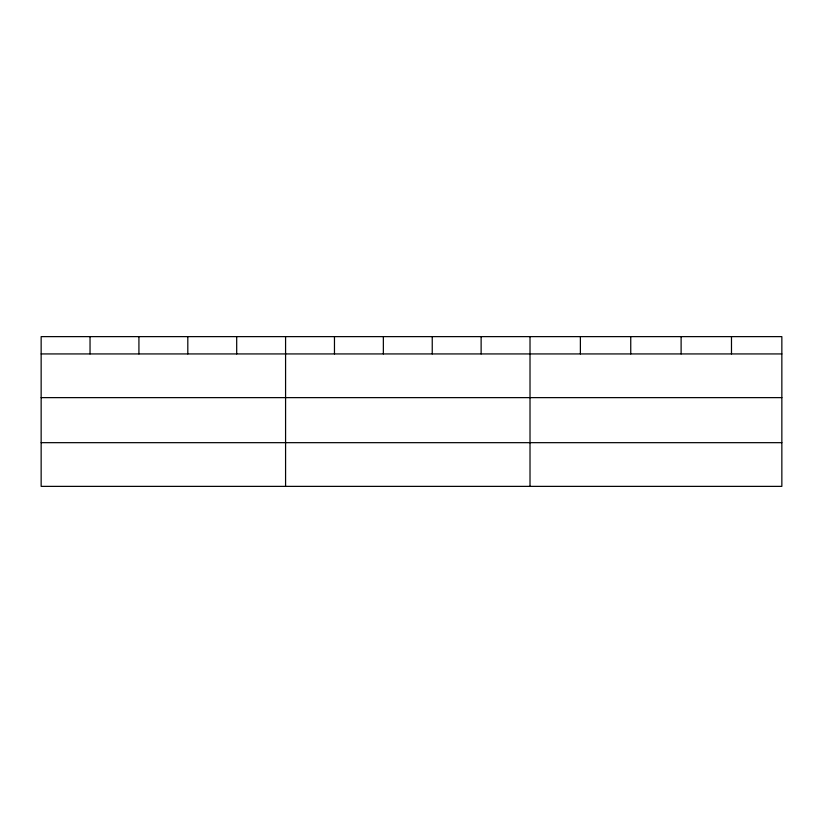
<?xml version="1.0" encoding="UTF-8"?>
<svg xmlns="http://www.w3.org/2000/svg" width="823" height="823" viewBox="0 0 823 823"><rect width="100%" height="100%" fill="white"/><g stroke="black" fill="none" stroke-linecap="round" stroke-linejoin="round"><path stroke-width="1.23" d="M781.85 397.632L781.85 336.628L41.15 336.628L41.15 486.372L781.85 486.372L781.85 397.632L41.15 397.632M41.15 353.931L781.85 353.931M41.15 442.671L781.85 442.671M731.482 336.628L731.482 353.931M681.115 336.628L681.115 353.931M630.747 336.628L630.747 353.931M580.38 336.628L580.38 353.931M530.012 336.628L530.012 486.372M481.126 336.628L481.126 353.931M432.24 336.628L432.24 353.931M383.353 336.628L383.353 353.931M334.467 336.628L334.467 353.931M285.581 336.628L285.581 486.372M236.695 336.628L236.695 353.931M187.809 336.628L187.809 353.931M138.922 336.628L138.922 353.931M90.036 336.628L90.036 353.931"/></g></svg>
